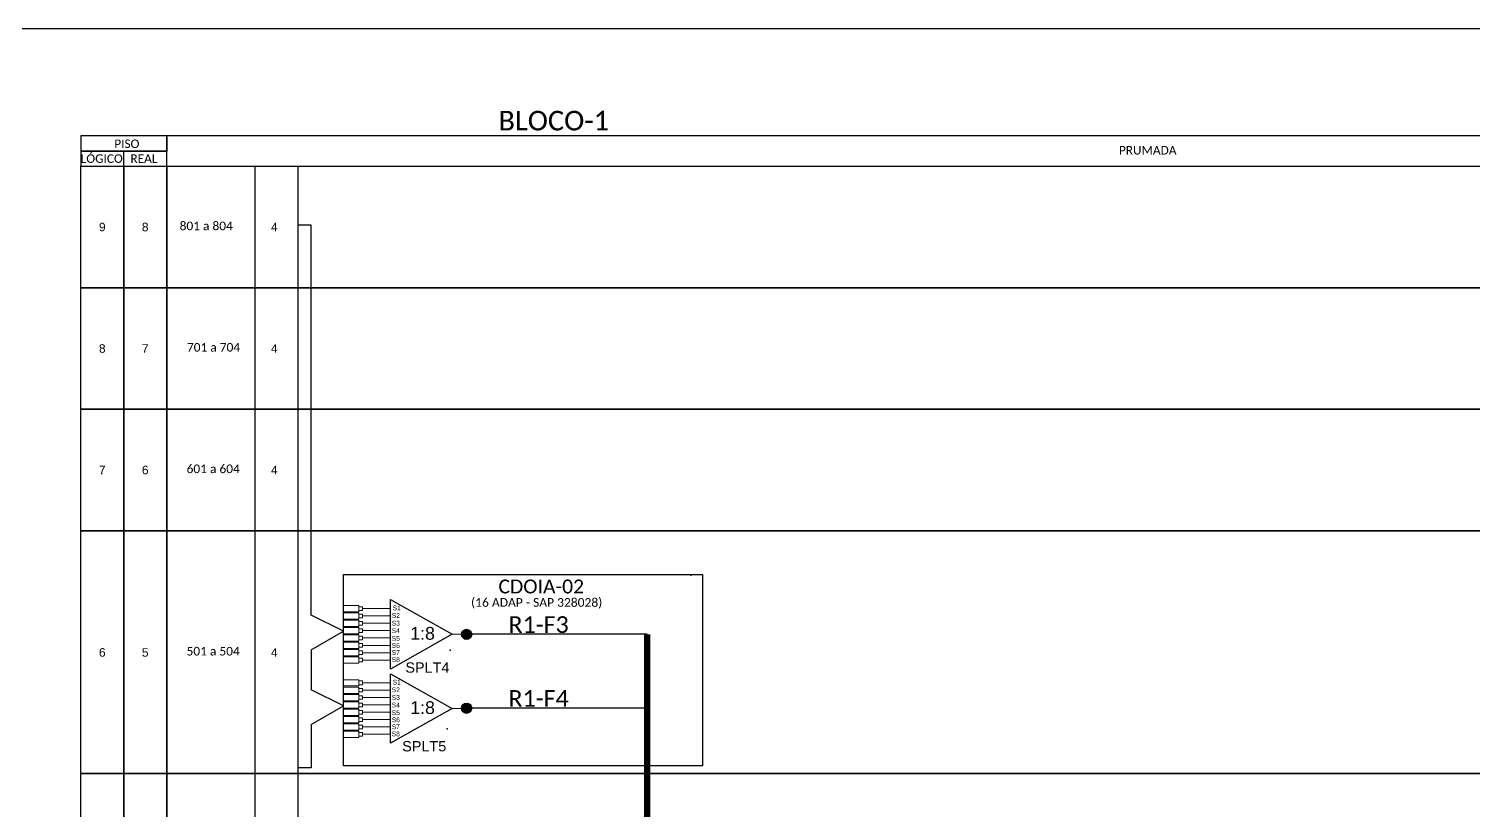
# Model space of a CAD drawing. Header units: metres. Extents: x -1 to 840, y 0 to 594.
# Drawn here: x 502.6 to 724.3, y 474.5 to 594.4 of the extents above; entities that cross this region are included whole.
import ezdxf
from ezdxf.enums import TextEntityAlignment as Align

# ---------------------------------------------------------------- set-up
doc = ezdxf.new("R2010")
doc.units = ezdxf.units.M
doc.styles.add('ARIAL', font='arial.ttf')
doc.styles.add('WMF-Calibri0', font='calibri.ttf')

# ---------------------------------------------------------------- blocks, each defined once
blk = doc.blocks.new('SPLT_1-8_SC-APC_ESQ')
at = {"color": 1}
blk.add_lwpolyline([(7.37, -2.1), (17.04, -7.55), (7.37, -13), (7.37, -2.1)], dxfattribs=at)
at = {"color": 3, "lineweight": 0}
for points in [[(2.41, -3.02), (0, -3.02)], [(2.41, -4), (0, -4)], [(2.41, -4.17), (0, -4.17)], [(2.41, -3.02), (2.41, -4)], [(2.41, -4.17), (2.41, -5.16)], [(2.99, -3.51), (7.37, -3.51)], [(2.41, -5.16), (0, -5.16)], [(2.41, -5.32), (0, -5.32)], [(2.41, -6.31), (0, -6.31)], [(2.41, -6.48), (0, -6.48)], [(2.41, -5.32), (2.41, -6.31)], [(2.41, -6.48), (2.41, -7.46)], [(7.37, -4.66), (2.99, -4.66)], [(7.37, -5.82), (2.99, -5.82)], [(2.41, -7.46), (0, -7.46)], [(2.41, -7.63), (0, -7.63)], [(2.41, -8.62), (0, -8.62)], [(2.41, -8.78), (0, -8.78)], [(2.41, -7.63), (2.41, -8.62)], [(2.41, -8.78), (2.41, -9.77)], [(7.37, -6.97), (2.99, -6.97)], [(7.37, -8.12), (2.99, -8.12)], [(2.41, -9.77), (0, -9.77)], [(2.41, -9.94), (0, -9.94)], [(2.41, -10.92), (0, -10.92)], [(2.41, -11.09), (0, -11.09)], [(2.41, -9.94), (2.41, -10.92)], [(2.41, -11.09), (2.41, -12.08)], [(7.37, -9.28), (2.99, -9.28)], [(7.37, -10.43), (2.99, -10.43)], [(2.41, -12.08), (0, -12.08)], [(7.37, -11.58), (2.99, -11.58)]]:
    blk.add_lwpolyline(points, dxfattribs=at)
for points in [[(2.99, -3.22), (2.41, -3.22), (2.41, -3.8), (2.99, -3.8)], [(2.99, -4.38), (2.41, -4.38), (2.41, -4.95), (2.99, -4.95)], [(2.99, -5.53), (2.41, -5.53), (2.41, -6.1), (2.99, -6.1)], [(2.99, -6.68), (2.41, -6.68), (2.41, -7.26), (2.99, -7.26)], [(2.99, -7.84), (2.41, -7.84), (2.41, -8.41), (2.99, -8.41)], [(2.99, -8.99), (2.41, -8.99), (2.41, -9.56), (2.99, -9.56)], [(2.99, -10.14), (2.41, -10.14), (2.41, -10.72), (2.99, -10.72)], [(2.99, -11.3), (2.41, -11.3), (2.41, -11.87), (2.99, -11.87)]]:
    blk.add_lwpolyline(points, close=True, dxfattribs=at)
at = {"color": 1, "lineweight": 0}
blk.add_lwpolyline([(17.04, -7.55), (19.26, -7.55)], dxfattribs=at)
at = {"color": 1, "style": 'ARIAL'}
for s, height, p in [('S2', 0.75, (7.56, -4.97)), ('S1', 0.75, (7.7, -3.78)), ('S3', 0.75, (7.55, -6.18)), ('S4', 0.75, (7.55, -7.36)), ('1:8', 2, (10.45, -8.4)), ('S5', 0.75, (7.55, -8.57)), ('S6', 0.75, (7.55, -9.69)), ('S7', 0.75, (7.55, -10.78)), ('S8', 0.75, (7.55, -11.9))]:
    blk.add_text(s, height=height, dxfattribs=at).set_placement(p)
blk = doc.blocks.new('A$C415C251F')
at = {"color": 3}
blk.add_point((0, 0), dxfattribs=at)
blk = doc.blocks.new('LEG_CDOIA8_C-SPLT_DIR')
at = {"color": 3}
blk.add_blockref('A$C415C251F', (0, 0), dxfattribs=at)
at = {"color": 1, "style": 'WMF-Calibri0', "flags": 4}
blk.add_attdef('CDO', (-26.84, -2.61), '', height=2, dxfattribs=at)
blk.add_attdef('MODELO', text='', height=1.5, dxfattribs=at).set_placement((-22.23, -4.54), align=Align.CENTER)
at = {"style": 'ARIAL', "flags": 4}
blk.add_attdef('SPLITAGEM', text='', height=1.5, dxfattribs=at).set_placement((-18.36, -12.59), align=Align.CENTER)
blk = doc.blocks.new('SPLITTER_')
blk.add_point((0, 0))
at = {"style": 'ARIAL', "flags": 4}
blk.add_attdef('SPLT', (0, -3.26), '', height=1.5, dxfattribs=at)

msp = doc.modelspace()

# ---------------------------------------------------------------- hatches: boundary and pattern name
h = msp.add_hatch(color=3)
h.dxf.hatch_style = 1
edge = h.paths.add_edge_path()
edge.add_arc((569.78, 501.44), 0.78, 0, 360)
h = msp.add_hatch(color=3)
h.dxf.hatch_style = 1
edge = h.paths.add_edge_path()
edge.add_arc((569.78, 490.1), 0.78, 0, 360)

# ---------------------------------------------------------------- linework, layer by layer
for p, q in [((811.39, 577.98), (523.73, 577.98)), ((523.73, 577.98), (523.73, 577.98)), ((523.73, 577.98), (523.73, 575.64)), ((523.73, 573.3), (811.39, 573.3)), ((523.73, 554.65), (523.73, 573.3)), ((523.73, 573.3), (811.39, 573.3)), ((523.73, 573.3), (811.39, 573.3)), ((523.73, 536.01), (523.73, 554.65)), ((523.73, 554.65), (811.39, 554.65)), ((811.39, 554.65), (523.73, 554.65)), ((523.73, 517.36), (523.73, 536.01)), ((523.73, 536.01), (811.39, 536.01)), ((811.39, 536.01), (523.73, 536.01)), ((523.73, 480.07), (523.73, 517.36)), ((523.73, 517.36), (811.39, 517.36)), ((811.39, 517.36), (523.73, 517.36)), ((523.73, 461.42), (523.73, 480.07)), ((523.73, 480.07), (811.39, 480.07)), ((811.39, 480.07), (523.73, 480.07))]:
    msp.add_line(p, q)
at = {"color": 7}
msp.add_lwpolyline([(-1.35, 0.39), (839.65, 0.39), (839.65, 594.39), (-1.35, 594.39)], close=True, dxfattribs=at)
at = {"color": 0}
for points in [[(510.55, 575.64), (523.73, 575.64), (523.73, 577.98), (510.55, 577.98)], [(510.55, 573.3), (523.73, 573.3), (523.73, 575.64), (510.55, 575.64)]]:
    msp.add_lwpolyline(points, close=True, dxfattribs=at)
for points in [[(517.14, 573.3), (517.14, 575.64)], [(510.55, 573.3), (517.14, 573.3)], [(517.14, 573.3), (523.73, 573.3)]]:
    msp.add_lwpolyline(points)
for points in [[(510.55, 573.3), (517.14, 573.3), (517.14, 554.65), (510.55, 554.65)], [(517.14, 573.3), (523.73, 573.3), (523.73, 554.65), (517.14, 554.65)], [(510.55, 554.65), (517.14, 554.65), (517.14, 536.01), (510.55, 536.01)], [(517.14, 554.65), (523.73, 554.65), (523.73, 536.01), (517.14, 536.01)], [(510.55, 536.01), (517.14, 536.01), (517.14, 517.36), (510.55, 517.36)], [(517.14, 536.01), (523.73, 536.01), (523.73, 517.36), (517.14, 517.36)], [(510.55, 517.36), (517.14, 517.36), (517.14, 480.07), (510.55, 480.07)], [(517.14, 517.36), (523.73, 517.36), (523.73, 480.07), (517.14, 480.07)], [(510.55, 480.07), (517.14, 480.07), (517.14, 461.42), (510.55, 461.42)], [(517.14, 480.07), (523.73, 480.07), (523.73, 461.42), (517.14, 461.42)]]:
    msp.add_lwpolyline(points, close=True)
at = {"color": 7}
for points in [[(537.26, 573.3), (537.26, 311.75)], [(543.85, 573.3), (543.85, 311.75)]]:
    msp.add_lwpolyline(points, dxfattribs=at)
at = {"color": 3}
for points in [[(545.9, 504.37), (545.9, 564.25), (543.85, 564.25)], [(545.9, 499.06), (550.89, 501.93), (545.9, 504.37), (545.9, 504.37)], [(545.9, 499.06), (545.9, 492.91)], [(545.9, 487.6), (550.89, 490.47), (545.9, 492.91), (545.9, 492.91)], [(545.9, 487.6), (545.9, 480.97), (543.85, 480.97)]]:
    msp.add_lwpolyline(points, dxfattribs=at)
at = {"color": 1}
for points in [[(606, 481.25), (550.89, 481.25), (550.89, 510.65), (606, 510.65)], [(606, 510.65), (606, 481.25)]]:
    msp.add_lwpolyline(points, dxfattribs=at)
at = {"color": 5}
for points in [[(597.51, 501.45), (569.74, 501.45)], [(597.51, 490.11), (569.74, 490.11)]]:
    msp.add_lwpolyline(points, dxfattribs=at)
at = {"color": 5, "const_width": 0.96}
msp.add_lwpolyline([(697.99, 360.37), (697.99, 362.48), (597.51, 362.48), (597.51, 501.45)], dxfattribs=at)
at = {"color": 3}
for centre in [(569.78, 501.44), (569.78, 490.1)]:
    msp.add_circle(centre, 0.78, dxfattribs=at)

# ---------------------------------------------------------------- block references
ref = msp.add_blockref('LEG_CDOIA8_C-SPLT_DIR', (604.21, 510.51), dxfattribs=dict(at, xscale=1.0647, yscale=1.0647, zscale=1.0647))
ref.add_attrib('CDO', 'CDOIA-02', (574.67, 507.73), dxfattribs={"color": 1, "height": 2.129, "style": 'WMF-Calibri0'})
ref.add_attrib('MODELO', '(16 ADAP - SAP 328028)', dxfattribs={"color": 1, "height": 1.3309, "style": 'WMF-Calibri0'}).set_placement((580.54, 505.68), align=Align.CENTER)
at = {"xscale": 0.9786026121224166, "yscale": 0.9786026121224166, "zscale": 0.9786026121221941}
for p in [(550.89, 508.84), (550.89, 497.44)]:
    msp.add_blockref('SPLT_1-8_SC-APC_ESQ', p, dxfattribs=at)
ref = msp.add_blockref('SPLITTER_', (567.28, 499.01), dxfattribs=dict(xscale=-1.05600000000024, yscale=1.05600000000024, zscale=1.056))
ref.add_attrib('SPLT', 'SPLT4', (560.38, 495.56), dxfattribs={"height": 1.584, "style": 'ARIAL'})
ref = msp.add_blockref('SPLITTER_', (566.79, 486.92), dxfattribs=dict(xscale=-1.05600000000024, yscale=1.05600000000024, zscale=1.056))
ref.add_attrib('SPLT', 'SPLT5', (559.89, 483.48), dxfattribs={"height": 1.584, "style": 'ARIAL'})

# ---------------------------------------------------------------- texts
at = {"color": 3, "style": 'WMF-Calibri0'}
msp.add_text('BLOCO-1', height=3, dxfattribs=at).set_placement((574.66, 578.81))
at = {"color": 0, "style": 'WMF-Calibri0'}
for s, p in [('     PISO', (513.37, 576.1)), ('  LÓGICO', (509.61, 573.83)), ('    REAL', (516.31, 573.83)), ('PRUMADA', (669.94, 575.11))]:
    msp.add_text(s, height=1.31, dxfattribs=at).set_placement(p)
at = {"style": 'WMF-Calibri0'}
for s, p in [('801 a 804', (525.72, 563.49)), ('701 a 704', (526.84, 544.85)), ('601 a 604', (526.79, 526.2)), ('501 a 504', (526.78, 498.2))]:
    msp.add_text(s, height=1.319, dxfattribs=at).set_placement(p)
at = {"color": 5, "style": 'WMF-Calibri0'}
for s, p in [('R1-F3', (576.21, 501.67)), ('R1-F4', (576.21, 490.33))]:
    msp.add_text(s, height=2.555, dxfattribs=at).set_placement(p)
at = {"style": 'ARIAL', "flags": 12}
for tag, text, p in [('9', '9', (513.84, 563.98)), ('8', '7', (520.43, 563.98)), ('4', '2', (540.25, 563.98)), ('8', 'XX', (513.84, 545.33)), ('7', '7', (520.43, 545.33)), ('4', 'XX', (540.25, 545.33)), ('7', 'XX', (513.84, 526.68)), ('6', '7', (520.43, 526.68)), ('4', 'XX', (540.25, 526.68)), ('6', 'XX', (513.84, 498.67)), ('5', 'XX', (520.43, 498.67)), ('4', 'XX', (540.25, 498.67))]:
    msp.add_attdef(tag, text=text, height=1.31, dxfattribs=at).set_placement(p, align=Align.MIDDLE_CENTER)

doc.saveas('drawing.dxf')
